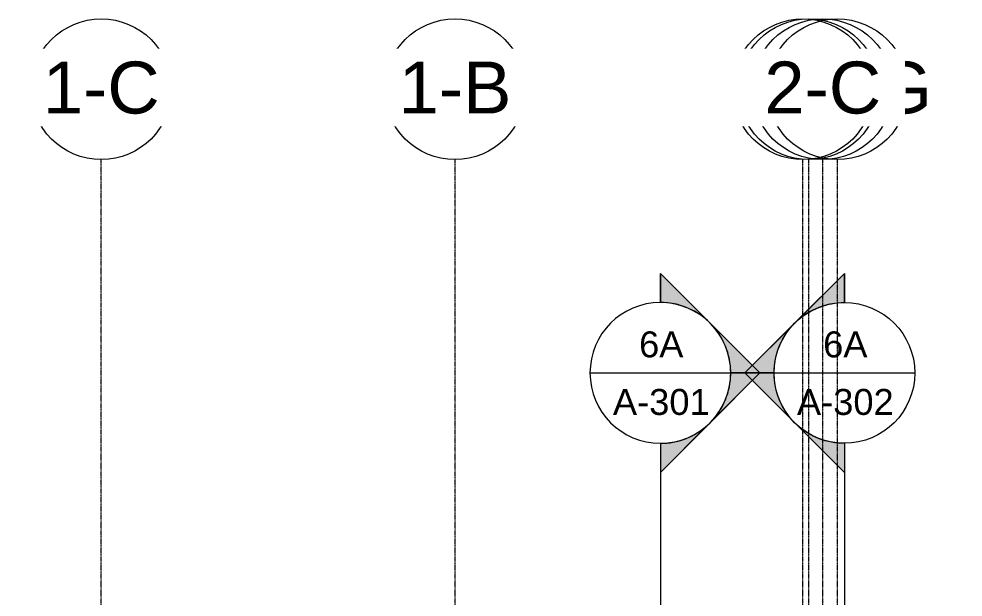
# Model space of a CAD drawing. Header units: inches. Extents: x 21386 to 98862, y -290 to 853.
# Drawn here: x 32527 to 33171, y 440 to 835 of the extents above; entities that cross this region are included whole.
import ezdxf

# ---------------------------------------------------------------- set-up
doc = ezdxf.new("R2010")
doc.units = ezdxf.units.IN
doc.header["$MEASUREMENT"] = 0
doc.linetypes.add('Grid Line 1_2_', pattern=[0.875, 0.5, -0.125, 0.125, -0.125])
for name, color, linetype, lineweight in [('G-ANNO-SYMB', 111, 'Continuous', 9), ('S-GRID', 1, 'Continuous', 9), ('S-GRID-IDEN', 1, 'Continuous', 9)]:
    doc.layers.add(name, color=color, linetype=linetype, lineweight=lineweight)
doc.styles.add('Arial_2', font='arial.ttf', dxfattribs={"height": 35.407186})
doc.styles.add('Arial_3', font='arial.ttf', dxfattribs={"height": 17.703593})

# ---------------------------------------------------------------- blocks, each defined once
blk = doc.blocks.new('Grid - Grid Head - Circle-14747-Building Section - North_South looking East _ Fitness Center')
at = {"layer": 'S-GRID-IDEN'}
blk.add_circle((21143.8, 786.66), 48, dxfattribs=at)
blk = doc.blocks.new('Section - Section Head - Filled-1526-Building Section - North_South looking East _ Fitness Center')
at = {"layer": 'G-ANNO-SYMB'}
h = blk.add_hatch(color=256, dxfattribs=at)
edge = h.paths.add_edge_path(flags=0)
edge.add_arc((22248.83, 593.16), 48.06, 47.9216, 90)
edge.add_line((22248.83, 641.22), (22248.83, 661.04))
edge.add_line((22248.83, 661.04), (22281.04, 628.83))
h = blk.add_hatch(color=256, dxfattribs=at)
edge = h.paths.add_edge_path(flags=0)
edge.add_line((22282.77, 627.1), (22316.72, 593.16))
edge.add_line((22316.72, 593.16), (22296.83, 593.16))
edge.add_arc((22248.83, 593.16), 48, 360, 405)
h = blk.add_hatch(color=256, dxfattribs=at)
edge = h.paths.add_edge_path(flags=0)
edge.add_arc((22248.83, 593.16), 48, 315, 360)
edge.add_line((22296.83, 593.16), (22316.72, 593.16))
edge.add_line((22316.72, 593.16), (22282.77, 559.22))
h = blk.add_hatch(color=256, dxfattribs=at)
edge = h.paths.add_edge_path(flags=0)
edge.add_line((22281.04, 557.48), (22248.83, 525.27))
edge.add_line((22248.83, 525.27), (22248.83, 545.09))
edge.add_arc((22248.83, 593.16), 48.06, 270, 312.0784)
for p, q in [((22316.72, 593.16), (22248.83, 661.04)), ((22248.83, 641.16), (22248.83, 661.04)), ((22281.04, 628.83), (22248.83, 661.04)), ((22248.83, 661.04), (22248.83, 641.22)), ((22316.72, 593.16), (22282.77, 627.1)), ((22316.72, 593.16), (22248.83, 525.27)), ((22282.77, 559.22), (22316.72, 593.16)), ((22296.83, 593.16), (22316.72, 593.16)), ((22316.72, 593.16), (22296.83, 593.16)), ((22248.83, 525.27), (22281.04, 557.48)), ((22248.83, 545.16), (22248.83, 525.27)), ((22248.83, 545.09), (22248.83, 525.27))]:
    blk.add_line(p, q, dxfattribs=at)
for radius, start, end in [(48, 90, 270), (48.06, 47.9216, 90), (48, 270, 90), (48, 360, 45), (48, 315, 360), (48.06, 270, 312.0784)]:
    blk.add_arc((22248.83, 593.16), radius, start, end, dxfattribs=at)

msp = doc.modelspace()

# ---------------------------------------------------------------- linework, layer by layer
at = {"layer": 'G-ANNO-SYMB'}
for p, q in [((32916.64, 593.16), (33012.64, 593.16)), ((33042.17, 593.16), (33138.17, 593.16)), ((32964.64, 545.16), (32964.64, -79.66)), ((33090.17, 545.16), (33090.17, -79.66))]:
    msp.add_line(p, q, dxfattribs=at)
at = {"layer": 'S-GRID', "linetype": 'Grid Line 1_2_'}
for p, q in [((32583.36, -129.44), (32583.36, 738.66)), ((32583.36, -129.44), (32583.36, 738.66)), ((32824.61, -129.44), (32824.61, 738.66)), ((32824.61, -129.44), (32824.61, 738.66)), ((33061.86, -129.44), (33061.86, 738.66)), ((33065.86, -129.44), (33065.86, 738.66)), ((33075.36, -129.44), (33075.36, 738.66)), ((33075.36, -129.44), (33075.36, 738.66)), ((33085.36, -129.44), (33085.36, 738.66))]:
    msp.add_line(p, q, dxfattribs=at)

# ---------------------------------------------------------------- block references
at = {"layer": 'G-ANNO-SYMB'}
msp.add_blockref('Section - Section Head - Filled-1526-Building Section - North_South looking East _ Fitness Center', (10715.81, 0), dxfattribs=at)
at = {"layer": 'G-ANNO-SYMB', "extrusion": (0, 0, -1)}
msp.add_blockref('Section - Section Head - Filled-1526-Building Section - North_South looking East _ Fitness Center', (-55339, 0), dxfattribs=at)
at = {"layer": 'S-GRID-IDEN'}
for p in [(11439.56, 0), (11680.81, 0), (11922.06, 0)]:
    msp.add_blockref('Grid - Grid Head - Circle-14747-Building Section - North_South looking East _ Fitness Center', p, dxfattribs=at)

# ---------------------------------------------------------------- texts
at = {"layer": 'G-ANNO-SYMB', "char_height": 17.704, "attachment_point": 2, "line_spacing_factor": 0.938532, "style": 'Arial_3'}
for s, insert, width in [('6A', (32965.26, 621.5), 36.072), ('6A', (33090.78, 621.5), 36.072), ('A-301', (32965.26, 582.22), 78.624), ('A-302', (33090.78, 582.22), 78.624)]:
    msp.add_mtext(s, dxfattribs=dict(at, insert=insert, width=width))

# ---------------------------------------------------------------- next in the draw order: texts
at = {"layer": 'S-GRID-IDEN', "char_height": 35.407, "width": 85.104, "attachment_point": 2, "line_spacing_factor": 0.938532, "style": 'Arial_2', "bg_fill": 3, "box_fill_scale": 1.25, "bg_fill_color": 0, "bg_fill_transparency": 0}
for s, insert in [('3-5', (32583.35, 805.53)), ('3-4', (32824.6, 805.53)), ('3-3', (33065.85, 805.53))]:
    msp.add_mtext(s, dxfattribs=dict(at, insert=insert))

# ---------------------------------------------------------------- next in the draw order: block references
at = {"layer": 'S-GRID-IDEN'}
for p in [(11439.56, 0), (11680.81, 0), (11918.06, 0)]:
    msp.add_blockref('Grid - Grid Head - Circle-14747-Building Section - North_South looking East _ Fitness Center', p, dxfattribs=at)

# ---------------------------------------------------------------- next in the draw order: texts
at = {"layer": 'S-GRID-IDEN', "char_height": 35.407, "attachment_point": 2, "line_spacing_factor": 0.938532, "style": 'Arial_2', "bg_fill": 3, "box_fill_scale": 1.25, "bg_fill_color": 0, "bg_fill_transparency": 0}
for s, insert, width in [('1-C', (32583.35, 805.53), 94.608), ('1-B', (32824.6, 805.53), 91.584), ('3-3.G', (33061.85, 805.53), 147.312)]:
    msp.add_mtext(s, dxfattribs=dict(at, insert=insert, width=width))

# ---------------------------------------------------------------- next in the draw order: block references
at = {"layer": 'S-GRID-IDEN'}
msp.add_blockref('Grid - Grid Head - Circle-14747-Building Section - North_South looking East _ Fitness Center', (11931.56, 0), dxfattribs=at)

# ---------------------------------------------------------------- next in the draw order: texts
at = {"layer": 'S-GRID-IDEN', "insert": (33075.35, 805.53), "char_height": 35.407, "width": 91.584, "attachment_point": 2, "line_spacing_factor": 0.938532, "style": 'Arial_2', "bg_fill": 3, "box_fill_scale": 1.25, "bg_fill_color": 0, "bg_fill_transparency": 0}
msp.add_mtext('1-A', dxfattribs=at)

# ---------------------------------------------------------------- next in the draw order: block references
at = {"layer": 'S-GRID-IDEN'}
msp.add_blockref('Grid - Grid Head - Circle-14747-Building Section - North_South looking East _ Fitness Center', (11941.56, 0), dxfattribs=at)

# ---------------------------------------------------------------- next in the draw order: texts
at = {"layer": 'S-GRID-IDEN', "insert": (33085.35, 805.53), "char_height": 35.407, "width": 153.792, "attachment_point": 2, "line_spacing_factor": 0.938532, "style": 'Arial_2', "bg_fill": 3, "box_fill_scale": 1.25, "bg_fill_color": 0, "bg_fill_transparency": 0}
msp.add_mtext('1-A.G', dxfattribs=at)

# ---------------------------------------------------------------- next in the draw order: block references
at = {"layer": 'S-GRID-IDEN'}
msp.add_blockref('Grid - Grid Head - Circle-14747-Building Section - North_South looking East _ Fitness Center', (11931.56, 0), dxfattribs=at)

# ---------------------------------------------------------------- next in the draw order: texts
at = {"layer": 'S-GRID-IDEN', "insert": (33075.35, 805.53), "char_height": 35.407, "width": 94.608, "attachment_point": 2, "line_spacing_factor": 0.938532, "style": 'Arial_2', "bg_fill": 3, "box_fill_scale": 1.25, "bg_fill_color": 0, "bg_fill_transparency": 0}
msp.add_mtext('2-C', dxfattribs=at)

doc.saveas('drawing.dxf')
